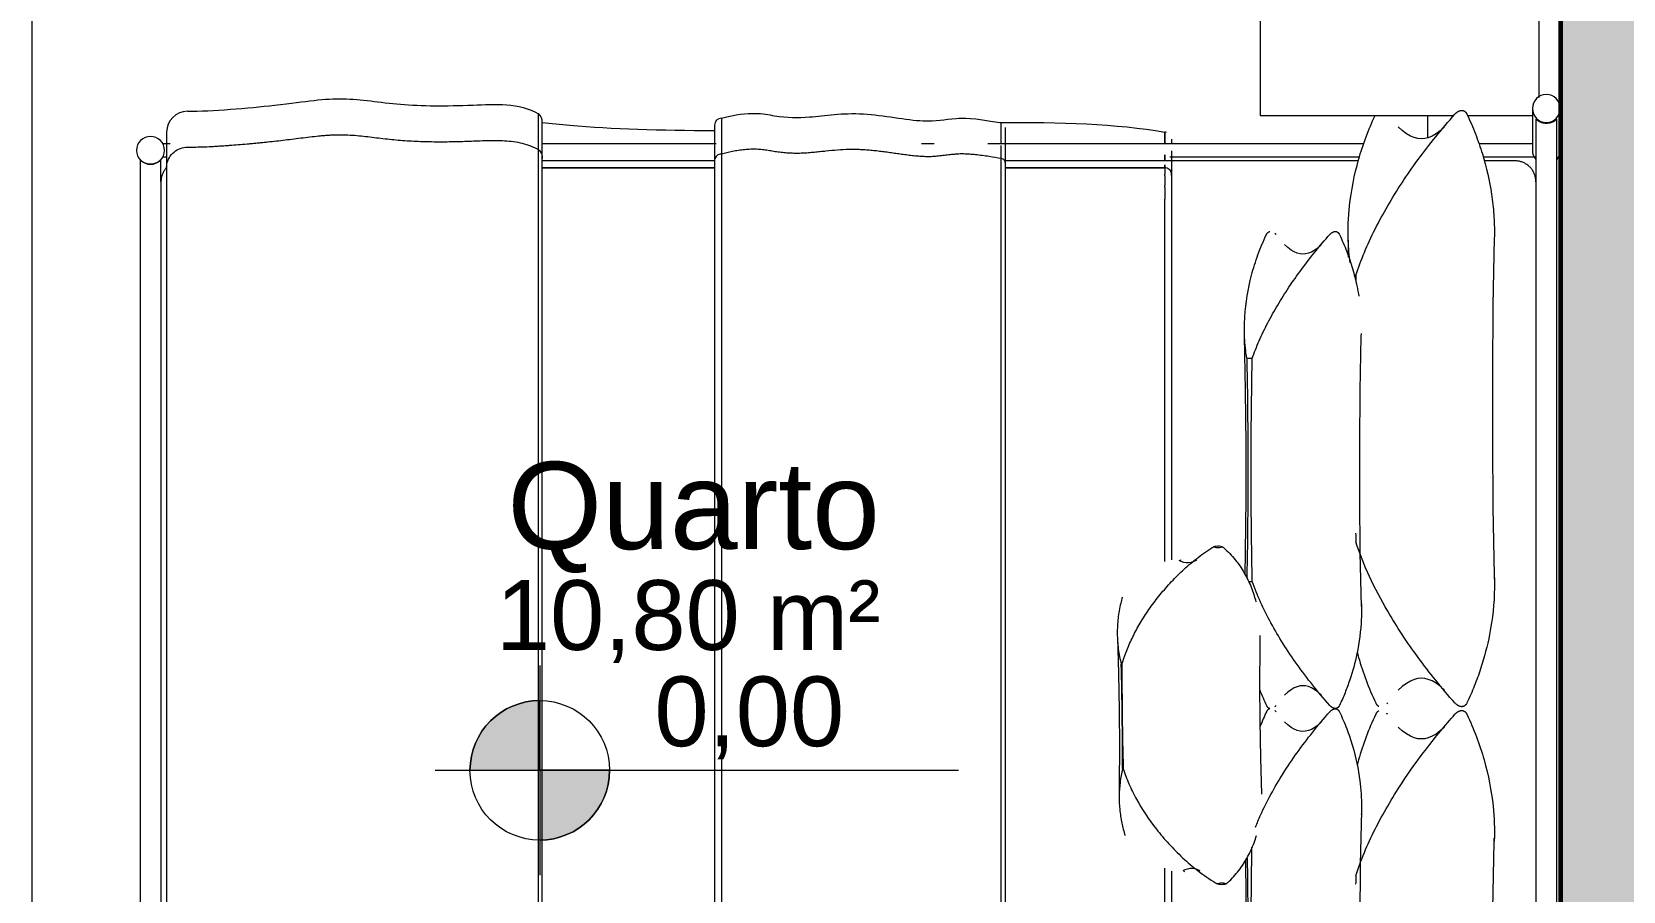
# Model space of a CAD drawing. Header units: millimetres. Extents: x -168557 to 193771, y -108373 to 197278.
# Drawn here: x 183632 to 185912, y -10191 to -8960 of the extents above; entities that cross this region are included whole.
import ezdxf

# ---------------------------------------------------------------- set-up
doc = ezdxf.new("R2010")
doc.units = ezdxf.units.MM
for name, color, linetype, lineweight in [('A-WALL', 113, 'Continuous', 9), ('A-WALL-PATT', 111, 'Continuous', 25), ('G-ANNO-DIMS', 111, 'Continuous', 9), ('I-FURN', 30, 'Continuous', 9), ('L-HRDS-IDEN', 13, 'Continuous', 9)]:
    doc.layers.add(name, color=color, linetype=linetype, lineweight=lineweight)
doc.styles.add('Arial_2', font='arial.ttf', dxfattribs={"height": 100})
doc.styles.add('Arial_3', font='arial.ttf', dxfattribs={"height": 125})

# ---------------------------------------------------------------- blocks, each defined once
blk = doc.blocks.new('Blks_Dorm Ikea_Cama Björksnäs - Queen-3588633-TERREO')
at = {"layer": 'I-FURN', "color": 254}
for p, q in [((-826.6, 1020), (-860, 1020)), ((844.9, 1015), (-844.9, 1015)), ((-844.9, 985), (844.9, 985)), ((-790, 984.3), (-790, 909.5)), ((-860, 980), (-800, 980)), ((-810, 903), (-810, 980)), ((-785, 955), (-785, 910.8)), ((-810, 199.9), (-810, 738.6)), ((-790, 732), (-790, 460.6)), ((-785, 730.5), (-785, 224.7)), ((-810, 104.5), (-810, 122.9)), ((-810, -438.6), (-810, -189.4)), ((-785, -191.8), (-785, -438.7)), ((-810, -982.7), (-810, -971.6)), ((-790, -976.6), (-790, -982.7)), ((-755, -985), (-786.8, -985)), ((-755, -985), (755, -985)), ((-786.8, -1015), (786.8, -1015))]:
    blk.add_line(p, q, dxfattribs=at)
at = {"layer": 'I-FURN', "color": 254, "flags": 128}
for points in [[(-755, 985), (-756.2, 985), (-757.4, 984.9), (-758.6, 984.8), (-759.8, 984.6), (-761, 984.4), (-762.1, 984.1), (-763.3, 983.8), (-764.4, 983.5), (-765.6, 983.1), (-766.7, 982.6), (-767.8, 982.1), (-768.9, 981.6), (-769.9, 981), (-770.9, 980.4), (-771.9, 979.8), (-772.9, 979.1), (-773.9, 978.3), (-774.8, 977.6), (-775.7, 976.7), (-776.5, 975.9), (-777.3, 975), (-778.1, 974.1), (-778.9, 973.2), (-779.6, 972.2), (-780.2, 971.2), (-780.9, 970.2), (-781.5, 969.1), (-782, 968.1), (-782.5, 967), (-783, 965.9), (-783.4, 964.7), (-783.7, 963.6), (-784.1, 962.4), (-784.3, 961.3), (-784.6, 960.1), (-784.7, 958.9), (-784.9, 957.7), (-785, 956.5), (-785, 955.3), (-785, 955)], [(-775.8, -976.6), (-775, -977.3), (-774.1, -978.1), (-773.2, -978.9), (-772.2, -979.6), (-771.2, -980.2), (-770.2, -980.9), (-769.1, -981.5), (-768.1, -982), (-767, -982.5), (-765.9, -983), (-764.7, -983.4), (-763.6, -983.7), (-762.4, -984.1), (-761.3, -984.3), (-760.1, -984.6), (-758.9, -984.7), (-757.7, -984.9), (-756.5, -985), (-755.3, -985), (-755, -985)]]:
    blk.add_lwpolyline(points, dxfattribs=at)
at = {"layer": 'I-FURN', "color": 254}
for centre, start, end in [((-860, 1000), 0, 180), ((-800, 1000), 49.0407, 94.5085), ((-800, 1000), 80.8551, 90), ((-800, 1000), 51.579, 56.25), ((-860, 1000), 180, 360), ((-800, 1000), 270, 310.9514), ((-800, 1000), 303.75, 308.4099), ((-800, 1000), 270, 276.155), ((-800, -1000), 0, 180), ((-800, -1000), 180, 360)]:
    blk.add_arc(centre, 20, start, end, dxfattribs=at)
for points, knots in [([(-838.9, 1000), (-838.9, 1001.2), (-839.1, 1002.9), (-839.5, 1005.1), (-839.9, 1006.4), (-840.2, 1007.4), (-840.5, 1008.1), (-840.8, 1008.8), (-841.1, 1009.4), (-841.4, 1010.1), (-841.7, 1010.6), (-842, 1011.1), (-842.2, 1011.5), (-842.4, 1011.7), (-842.6, 1012), (-842.8, 1012.3), (-843.1, 1012.7), (-843.3, 1013), (-843.5, 1013.3), (-843.7, 1013.5), (-843.8, 1013.6), (-844, 1013.9), (-844.2, 1014.1), (-844.4, 1014.4), (-844.6, 1014.6), (-844.7, 1014.8), (-844.9, 1014.9), (-844.9, 1015), (-844.9, 1015)], [-1, -1, -1, -1, -0.857143, -0.785714, -0.714286, -0.678571, -0.642857, -0.607143, -0.571429, -0.535714, -0.5, -0.464286, -0.446429, -0.428571, -0.410714, -0.392857, -0.357143, -0.321429, -0.303571, -0.285714, -0.267857, -0.25, -0.214286, -0.178571, -0.142857, -0.107143, -0.071429, 0, 0, 0, 0]), ([(-844.9, 985), (-844.9, 985), (-844.9, 985.1), (-844.7, 985.2), (-844.6, 985.4), (-844.4, 985.6), (-844.2, 985.9), (-844, 986.1), (-843.8, 986.4), (-843.7, 986.5), (-843.5, 986.7), (-843.3, 987), (-843.1, 987.3), (-842.8, 987.7), (-842.6, 988), (-842.4, 988.3), (-842.2, 988.5), (-842, 988.9), (-841.7, 989.4), (-841.4, 989.9), (-841.1, 990.6), (-840.8, 991.2), (-840.5, 991.9), (-840.2, 992.6), (-839.9, 993.6), (-839.5, 994.9), (-839.1, 997.1), (-838.9, 998.8), (-838.9, 1000)], [-1, -1, -1, -1, -0.928571, -0.892857, -0.857143, -0.821429, -0.785714, -0.75, -0.732143, -0.714286, -0.696429, -0.678571, -0.642857, -0.607143, -0.589286, -0.571429, -0.553571, -0.535714, -0.5, -0.464286, -0.428571, -0.392857, -0.357143, -0.321429, -0.285714, -0.214286, -0.142857, 0, 0, 0, 0]), ([(-786.8, -985), (-786.8, -985), (-786.7, -985.1), (-786.5, -985.2), (-786.3, -985.4), (-786.1, -985.6), (-785.8, -985.9), (-785.6, -986.1), (-785.4, -986.4), (-785.2, -986.5), (-785, -986.7), (-784.8, -987), (-784.5, -987.3), (-784.2, -987.7), (-784, -988), (-783.8, -988.3), (-783.6, -988.5), (-783.4, -988.9), (-783.1, -989.3), (-782.7, -989.9), (-782.4, -990.5), (-782.1, -991.2), (-781.7, -991.9), (-781.4, -992.6), (-781.1, -993.3), (-781, -993.9), (-780.9, -994.2), (-780.8, -994.3)], [0, 0, 0, 0, 0.0714286, 0.1071429, 0.1428571, 0.1785714, 0.2142857, 0.25, 0.2678571, 0.2857143, 0.3035714, 0.3214286, 0.3571429, 0.3928571, 0.4107143, 0.4285714, 0.4464286, 0.4642857, 0.5, 0.5357143, 0.5714286, 0.6071429, 0.6428571, 0.6785714, 0.7142857, 0.75, 0.7606285, 0.7606285, 0.7606285, 0.7606285]), ([(-780.6, -995.3), (-780.5, -995.7), (-780.1, -997.2), (-780, -998.8), (-780, -1000)], [0.8057223, 0.8057223, 0.8057223, 0.8057223, 0.8571429, 1, 1, 1, 1]), ([(-780, -1000), (-780, -1001.2), (-780.1, -1002.8), (-780.5, -1004.3), (-780.6, -1004.7)], [0, 0, 0, 0, 0.1428571, 0.1942777, 0.1942777, 0.1942777, 0.1942777]), ([(-780.8, -1005.7), (-780.9, -1005.8), (-781, -1006.1), (-781.1, -1006.7), (-781.4, -1007.4), (-781.7, -1008.1), (-782.1, -1008.8), (-782.4, -1009.5), (-782.7, -1010.1), (-783.1, -1010.7), (-783.4, -1011.2), (-783.7, -1011.7), (-784, -1012), (-784.2, -1012.3), (-784.5, -1012.7), (-784.8, -1013), (-785, -1013.3), (-785.2, -1013.5), (-785.4, -1013.6), (-785.6, -1013.9), (-785.8, -1014.1), (-786.1, -1014.4), (-786.3, -1014.6), (-786.5, -1014.8), (-786.7, -1014.9), (-786.8, -1015), (-786.8, -1015)], [0.2393715, 0.2393715, 0.2393715, 0.2393715, 0.25, 0.2857143, 0.3214286, 0.3571429, 0.3928571, 0.4285714, 0.4642857, 0.5, 0.5357143, 0.5714286, 0.5892857, 0.6071429, 0.6428571, 0.6785714, 0.6964286, 0.7142857, 0.7321429, 0.75, 0.7857143, 0.8214286, 0.8571429, 0.8928571, 0.9285714, 1, 1, 1, 1])]:
    blk.add_open_spline(points, degree=3, knots=knots, dxfattribs=at)
blk = doc.blocks.new('Blks_Decor Henzel Studio_Tapete Diamond Dust - Único-3507124-TERREO')
at = {"layer": 'I-FURN', "color": 254}
for p, q in [((1250, 1000), (-1250, 1000)), ((808, -1000), (840, -1000))]:
    blk.add_line(p, q, dxfattribs=at)
blk = doc.blocks.new('Blks_Mob_Mesa de Cabeceira Ripas - Madeira-V17-TERREO')
at = {"layer": 'I-FURN', "color": 254}
for p, q in [((250, 200), (-250, 200)), ((-250, 200), (-250, -77.7)), ((250, -200), (250, 200)), ((-250, -97.3), (-250, -190.6)), ((-224.3, -200), (250, -200))]:
    blk.add_line(p, q, dxfattribs=at)
blk = doc.blocks.new('Blks_Dorm_Travesseiros - Branco-V19-TERREO')
at = {"layer": 'I-FURN', "color": 254}
for q in [(-620.8, 110.3), (-620.8, 107.9)]:
    blk.add_line((-620.8, 109.2), q, dxfattribs=at)
at = {"layer": 'I-FURN', "color": 254, "flags": 128}
for points in [[(-674.4, 308.7), (-577.9, 306.8), (-481.2, 305.9), (-384.3, 305.9), (-287.6, 306.8), (-191.1, 308.6), (-185.6, 308.7)], [(674.4, 308.7), (577.9, 306.8), (481.2, 305.9), (384.3, 305.9), (287.6, 306.8), (191.1, 308.6), (185.6, 308.7)], [(-833.6, 237.1), (-828, 231), (-823.6, 225.2), (-820.3, 219.5), (-818.1, 214.1), (-816.9, 209), (-816.5, 204), (-816.9, 198.9), (-818.2, 193.8), (-820.5, 188.4), (-823.8, 182.7), (-828.3, 176.8), (-833.6, 171.1)], [(-26.4, 237.1), (-32, 231), (-36.4, 225.2), (-39.7, 219.5), (-41.9, 214.1), (-43.1, 209), (-43.5, 204), (-43.1, 198.9), (-41.8, 193.8), (-39.5, 188.4), (-36.2, 182.7), (-31.7, 176.8), (-26.4, 171.1)], [(26.4, 237.1), (32, 231), (36.4, 225.2), (39.7, 219.5), (41.9, 214.1), (43.1, 209), (43.5, 204), (43.1, 198.9), (41.8, 193.8), (39.5, 188.4), (36.2, 182.7), (31.7, 176.8), (26.4, 171.1)], [(-146.4, 118.2), (-223.6, 116.7), (-301.1, 116), (-378.5, 115.9), (-455.9, 116.7), (-533.2, 118.1), (-537.6, 118.2)], [(146.4, 118.2), (223.6, 116.7), (301.1, 116), (378.5, 115.9), (455.9, 116.7), (533.2, 118.1), (537.6, 118.2)], [(-646.9, 100), (-668.9, 99.6), (-674.4, 99.4)], [(-664.9, 60.9), (-660.4, 56.1), (-656.9, 51.4), (-654.3, 46.9), (-652.5, 42.6), (-651.5, 38.4), (-651.2, 34.4), (-651.5, 30.4), (-652.6, 26.3), (-654.4, 21.9), (-657, 17.4), (-660.6, 12.7), (-664.9, 8.1)], [(-19.1, 60.9), (-23.6, 56.1), (-27.1, 51.4), (-29.7, 46.9), (-31.5, 42.6), (-32.5, 38.4), (-32.8, 34.4), (-32.5, 30.4), (-31.4, 26.3), (-29.6, 21.9), (-27, 17.4), (-23.4, 12.7), (-19.1, 8.1)], [(19.1, 60.9), (23.6, 56.1), (27.1, 51.4), (29.7, 46.9), (31.5, 42.6), (32.5, 38.4), (32.8, 34.4), (32.5, 30.4), (31.4, 26.3), (29.6, 21.9), (27, 17.4), (23.4, 12.7), (19.1, 8.1)], [(122.7, -24.2), (70.3, -25.7), (17.7, -26.7), (-34.9, -27.1), (-87.4, -27), (-105, -26.9)], [(-191.7, -48.3), (-223.6, -47.7), (-301.1, -46.9), (-378.5, -46.9), (-455.9, -47.6), (-533.2, -49.1), (-537.5, -49.2)], [(217.2, -47.8), (223.6, -47.7), (301.1, -46.9), (378.5, -46.9), (455.9, -47.6), (533.2, -49.1), (537.5, -49.2)], [(232.3, -112.8), (230.5, -116.9), (229.5, -120.6), (229.1, -124.1), (229.2, -127.6), (229.9, -131.1), (231.2, -134.9), (232.5, -137.6)], [(-212.4, -118), (-210.6, -122.1), (-209.5, -125.8), (-209, -129.3), (-209, -132.7), (-209.6, -136.2), (-210.9, -140.1), (-212.1, -142.8)], [(-102.6, -231.4), (-50.1, -229.9), (2.4, -228.9), (55, -228.5), (107.5, -228.6), (125.1, -228.8)]]:
    blk.add_lwpolyline(points, dxfattribs=at)
at = {"layer": 'I-FURN', "color": 254}
for centre, major_axis, ratio, start_param, end_param in [((-430, 706.5), (2472.1, 0), 0.241922, 4.635125, 4.638688), ((-430, 701.3), (2472.1, 0), 0.240231, 4.635124, 4.637047), ((-430, 706.5), (2472.1, 0), 0.241922, 4.784679, 4.789653), ((430, 706.5), (2472.1, 0), 0.241922, 4.635125, 4.640099), ((7.1, 125.6), (1352.5, 15.8), 0.258819, 4.65708, 4.767698), ((15.3, -574.5), (1352.5, 15.8), 0.258819, 1.515487, 1.626106), ((-816.1, -234.1), (752.5, 8.8), 0.258819, 6.280437, 6.285934), ((838.5, -214.7), (752.5, 8.8), 0.258819, 3.138844, 3.144341)]:
    blk.add_ellipse(centre, major_axis=major_axis, ratio=ratio, start_param=start_param, end_param=end_param, dxfattribs=at)
for points, knots in [([(-851.9, 269.5), (-842.5, 273.9), (-823.6, 282), (-785.4, 295.2), (-746.7, 304), (-707.9, 308.3), (-687, 309), (-675.9, 308.8), (-674.4, 308.7)], [-1, -1, -1, -1, -0.875, -0.75, -0.5, -0.375, -0.25, -0.2314573, -0.2314573, -0.2314573, -0.2314573]), ([(-189.8, 308.6), (-184.2, 308.8), (-156.4, 309.2), (-111.9, 304.4), (-65.1, 292.2), (-32.3, 280.3), (-16.2, 273.3), (-8.1, 269.5)], [0.213292, 0.213292, 0.213292, 0.213292, 0.2857143, 0.5714286, 0.7857143, 0.8928571, 1, 1, 1, 1]), ([(8.1, 269.5), (18.8, 274.5), (40.5, 283.7), (84.3, 298), (134.1, 307.8), (173, 309.2), (189.7, 308.6), (189.8, 308.6)], [0, 0, 0, 0, 0.1428571, 0.2857143, 0.5714286, 0.7857143, 0.786708, 0.786708, 0.786708, 0.786708]), ([(-851.9, 252.3), (-852.3, 252.6), (-852.8, 253.1), (-853.5, 253.9), (-854, 254.5), (-854.5, 255.1), (-855, 255.8), (-855.4, 256.3), (-855.7, 256.8), (-855.9, 257.2), (-856.1, 257.5), (-856.3, 258), (-856.6, 258.7), (-856.9, 259.5), (-857.1, 260.3), (-857.2, 261.1), (-857.2, 262), (-857.2, 262.8), (-857.1, 263.6), (-856.9, 264.3), (-856.6, 265), (-856.3, 265.6), (-856.1, 266), (-855.9, 266.3), (-855.7, 266.6), (-855.4, 266.9), (-855, 267.3), (-854.5, 267.8), (-854, 268.2), (-853.5, 268.6), (-852.8, 269), (-852.3, 269.3), (-851.9, 269.5)], [-1, -1, -1, -1, -0.928571, -0.892857, -0.857143, -0.821429, -0.785714, -0.75, -0.732143, -0.714286, -0.696429, -0.678571, -0.642857, -0.607143, -0.571429, -0.535714, -0.5, -0.464286, -0.428571, -0.392857, -0.357143, -0.321429, -0.303571, -0.285714, -0.267857, -0.25, -0.214286, -0.178571, -0.142857, -0.107143, -0.071429, 0, 0, 0, 0]), ([(-8.1, 252.3), (-18.8, 242.7), (-40.5, 224.4), (-84.3, 190.7), (-134.1, 157.9), (-189.5, 128.8), (-222.7, 115.6), (-239.2, 110.3)], [0, 0, 0, 0, 0.142857, 0.285714, 0.571429, 0.785714, 1, 1, 1, 1]), ([(-8.1, 269.5), (-7.8, 269.3), (-7.2, 269), (-6.5, 268.6), (-6, 268.2), (-5.5, 267.8), (-5, 267.3), (-4.6, 266.9), (-4.3, 266.6), (-4.1, 266.3), (-3.9, 266), (-3.7, 265.6), (-3.4, 265), (-3.1, 264.3), (-2.9, 263.6), (-2.8, 262.8), (-2.8, 262), (-2.8, 261.1), (-2.9, 260.3), (-3.1, 259.5), (-3.4, 258.7), (-3.7, 258), (-3.9, 257.5), (-4.1, 257.2), (-4.3, 256.8), (-4.6, 256.3), (-5, 255.8), (-5.5, 255.1), (-6, 254.5), (-6.5, 253.9), (-7.2, 253.1), (-7.8, 252.6), (-8.1, 252.3)], [0, 0, 0, 0, 0.071429, 0.107143, 0.142857, 0.178571, 0.214286, 0.25, 0.267857, 0.285714, 0.303571, 0.321429, 0.357143, 0.392857, 0.428571, 0.464286, 0.5, 0.535714, 0.571429, 0.607143, 0.642857, 0.678571, 0.696429, 0.714286, 0.732143, 0.75, 0.785714, 0.821429, 0.857143, 0.892857, 0.928571, 1, 1, 1, 1]), ([(8.1, 252.3), (7.8, 252.6), (7.2, 253.1), (6.5, 253.9), (6, 254.5), (5.5, 255.1), (5, 255.8), (4.6, 256.3), (4.3, 256.8), (4.1, 257.2), (3.9, 257.5), (3.7, 258), (3.4, 258.7), (3.1, 259.5), (2.9, 260.3), (2.8, 261.1), (2.8, 262), (2.8, 262.8), (2.9, 263.6), (3.1, 264.3), (3.4, 265), (3.7, 265.6), (3.9, 266), (4.1, 266.3), (4.3, 266.6), (4.6, 266.9), (5, 267.3), (5.5, 267.8), (6, 268.2), (6.5, 268.6), (7.2, 269), (7.8, 269.3), (8.1, 269.5)], [0, 0, 0, 0, 0.071429, 0.107143, 0.142857, 0.178571, 0.214286, 0.25, 0.267857, 0.285714, 0.303571, 0.321429, 0.357143, 0.392857, 0.428571, 0.464286, 0.5, 0.535714, 0.571429, 0.607143, 0.642857, 0.678571, 0.696429, 0.714286, 0.732143, 0.75, 0.785714, 0.821429, 0.857143, 0.892857, 0.928571, 1, 1, 1, 1]), ([(239.2, 110.3), (228.2, 113.9), (206.1, 122.1), (161.8, 142.5), (111.9, 171.7), (65.1, 205.1), (32.4, 231.2), (16.2, 245.1), (8.1, 252.3)], [0, 0, 0, 0, 0.142857, 0.285714, 0.571429, 0.785714, 0.892857, 1, 1, 1, 1]), ([(-639, 102.2), (-649.5, 100.8), (-676.6, 98.5), (-725.9, 100.4), (-775.7, 110.2), (-818.9, 124.3), (-839.9, 133.1), (-850, 137.8)], [-0.9213668, -0.9213668, -0.9213668, -0.9213668, -0.7857143, -0.5714286, -0.2857143, -0.1428571, -0.0082296, -0.0082296, -0.0082296, -0.0082296]), ([(-81.4, 112), (-78.7, 112.7), (-65, 116.5), (-40.5, 124.5), (-18.9, 133.6), (-8.1, 138.7)], [-0.3205514, -0.3205514, -0.3205514, -0.3205514, -0.2857143, -0.1428571, 0, 0, 0, 0]), ([(-6.7, 154.5), (-6.8, 154.6), (-7.3, 155.1), (-7.7, 155.6), (-8.1, 155.9)], [-0.09113319, -0.09113319, -0.09113319, -0.09113319, -0.07142857, 0, 0, 0, 0]), ([(-8.1, 138.7), (-7.7, 138.8), (-7.2, 139.1), (-6.5, 139.6), (-6, 140), (-5.5, 140.4), (-5, 140.8), (-4.6, 141.2), (-4.3, 141.6), (-4.1, 141.9), (-3.9, 142.2), (-3.7, 142.6), (-3.5, 142.9), (-3.4, 143.1)], [-1, -1, -1, -1, -0.9285714, -0.8928571, -0.8571429, -0.8214286, -0.7857143, -0.75, -0.7321429, -0.7142857, -0.6964286, -0.6785714, -0.6428571, -0.6428571, -0.6428571, -0.6428571]), ([(3.4, 143.1), (3.5, 142.9), (3.7, 142.6), (3.9, 142.2), (4.1, 141.9), (4.3, 141.6), (4.6, 141.2), (5, 140.8), (5.5, 140.4), (6, 140), (6.5, 139.6), (7.2, 139.1), (7.7, 138.8), (8.1, 138.7)], [-0.3571429, -0.3571429, -0.3571429, -0.3571429, -0.3214286, -0.3035714, -0.2857143, -0.2678571, -0.25, -0.2142857, -0.1785714, -0.1428571, -0.1071429, -0.0714286, 0, 0, 0, 0]), ([(8.1, 155.9), (7.7, 155.6), (7.3, 155.1), (6.8, 154.6), (6.7, 154.5)], [-1, -1, -1, -1, -0.92857143, -0.90886681, -0.90886681, -0.90886681, -0.90886681]), ([(8.1, 138.7), (18.9, 133.6), (40.5, 124.5), (65, 116.5), (78.7, 112.7), (81.4, 112)], [-1, -1, -1, -1, -0.8571429, -0.7142857, -0.6794486, -0.6794486, -0.6794486, -0.6794486]), ([(-679.5, 86.8), (-671.4, 90.6), (-655.3, 97.5), (-630.6, 105.8), (-609.1, 111.2), (-595.8, 113.7), (-590.9, 114.5)], [-1, -1, -1, -1, -0.8571429, -0.7142857, -0.5714286, -0.4866628, -0.4866628, -0.4866628, -0.4866628]), ([(-152, 118.1), (-144.1, 118.4), (-119.5, 118.4), (-82.4, 113.6), (-47.2, 104), (-22.6, 95), (-10.5, 89.7), (-4.5, 86.8)], [0.1505973, 0.1505973, 0.1505973, 0.1505973, 0.2857143, 0.5714286, 0.7857143, 0.8928571, 1, 1, 1, 1]), ([(4.5, 86.8), (12.5, 90.6), (28.7, 97.5), (61.6, 108.6), (99.1, 116.5), (131.9, 118.6), (148, 118.2), (151.5, 118.1)], [0, 0, 0, 0, 0.1428571, 0.2857143, 0.5714286, 0.7857143, 0.8469229, 0.8469229, 0.8469229, 0.8469229]), ([(-679.5, 73.1), (-679.8, 73.3), (-680.3, 73.7), (-680.8, 74.4), (-681.2, 74.8), (-681.6, 75.3), (-682, 75.9), (-682.3, 76.3), (-682.5, 76.7), (-682.7, 77), (-682.8, 77.3), (-683, 77.7), (-683.3, 78.2), (-683.5, 78.9), (-683.7, 79.5), (-683.7, 80.2), (-683.8, 80.8), (-683.7, 81.5), (-683.7, 82.1), (-683.5, 82.7), (-683.3, 83.3), (-683, 83.7), (-682.8, 84), (-682.7, 84.3), (-682.5, 84.5), (-682.3, 84.8), (-682, 85.1), (-681.6, 85.5), (-681.2, 85.8), (-680.8, 86.1), (-680.3, 86.5), (-679.8, 86.7), (-679.5, 86.8)], [-1, -1, -1, -1, -0.928571, -0.892857, -0.857143, -0.821429, -0.785714, -0.75, -0.732143, -0.714286, -0.696429, -0.678571, -0.642857, -0.607143, -0.571429, -0.535714, -0.5, -0.464286, -0.428571, -0.392857, -0.357143, -0.321429, -0.303571, -0.285714, -0.267857, -0.25, -0.214286, -0.178571, -0.142857, -0.107143, -0.071429, 0, 0, 0, 0]), ([(-4.5, 73.1), (-14.1, 64.5), (-33.6, 48.1), (-73, 18.4), (-112.9, -6.8), (-152.6, -26.7), (-172.5, -34.7), (-182.4, -38.2)], [0, 0, 0, 0, 0.166667, 0.333333, 0.666667, 0.833333, 1, 1, 1, 1]), ([(-4.5, 86.8), (-4.2, 86.7), (-3.8, 86.5), (-3.2, 86.1), (-2.8, 85.8), (-2.4, 85.5), (-2, 85.1), (-1.7, 84.8), (-1.5, 84.5), (-1.3, 84.3), (-1.1, 84), (-0.9, 83.7), (-0.7, 83.3), (-0.5, 82.7), (-0.3, 82.1), (-0.3, 81.5), (-0.2, 80.8), (-0.3, 80.2), (-0.4, 79.5), (-0.5, 78.9), (-0.7, 78.2), (-1, 77.7), (-1.1, 77.3), (-1.3, 77), (-1.5, 76.7), (-1.7, 76.3), (-2, 75.9), (-2.4, 75.3), (-2.8, 74.8), (-3.2, 74.4), (-3.8, 73.7), (-4.2, 73.3), (-4.5, 73.1)], [0, 0, 0, 0, 0.071429, 0.107143, 0.142857, 0.178571, 0.214286, 0.25, 0.267857, 0.285714, 0.303571, 0.321429, 0.357143, 0.392857, 0.428571, 0.464286, 0.5, 0.535714, 0.571429, 0.607143, 0.642857, 0.678571, 0.696429, 0.714286, 0.732143, 0.75, 0.785714, 0.821429, 0.857143, 0.892857, 0.928571, 1, 1, 1, 1]), ([(4.5, 73.1), (4.2, 73.3), (3.8, 73.7), (3.2, 74.4), (2.8, 74.8), (2.4, 75.3), (2, 75.9), (1.7, 76.3), (1.5, 76.7), (1.3, 77), (1.1, 77.3), (1, 77.7), (0.7, 78.2), (0.5, 78.9), (0.4, 79.5), (0.3, 80.2), (0.2, 80.8), (0.3, 81.5), (0.3, 82.1), (0.5, 82.7), (0.7, 83.3), (0.9, 83.7), (1.1, 84), (1.3, 84.3), (1.5, 84.5), (1.7, 84.8), (2, 85.1), (2.4, 85.5), (2.8, 85.8), (3.2, 86.1), (3.8, 86.5), (4.2, 86.7), (4.5, 86.8)], [0, 0, 0, 0, 0.071429, 0.107143, 0.142857, 0.178571, 0.214286, 0.25, 0.267857, 0.285714, 0.303571, 0.321429, 0.357143, 0.392857, 0.428571, 0.464286, 0.5, 0.535714, 0.571429, 0.607143, 0.642857, 0.678571, 0.696429, 0.714286, 0.732143, 0.75, 0.785714, 0.821429, 0.857143, 0.892857, 0.928571, 1, 1, 1, 1]), ([(169.7, -33.4), (164, -31.2), (148.4, -24.6), (112.9, -6.8), (73, 18.4), (33.6, 48.1), (14.1, 64.5), (4.5, 73.1)], [0.0712978, 0.0712978, 0.0712978, 0.0712978, 0.1666667, 0.3333333, 0.6666667, 0.8333333, 1, 1, 1, 1]), ([(-679.5, -17.8), (-679.8, -17.7), (-680.2, -17.5), (-680.8, -17.1), (-681.2, -16.8), (-681.6, -16.4), (-682, -16.1), (-682.3, -15.8), (-682.5, -15.5), (-682.7, -15.3), (-682.9, -15), (-683, -14.7), (-683.3, -14.3), (-683.5, -13.7), (-683.6, -13.3), (-683.6, -13.1)], [-1, -1, -1, -1, -0.9285714, -0.8928571, -0.8571429, -0.8214286, -0.7857143, -0.75, -0.7321429, -0.7142857, -0.6964286, -0.6785714, -0.6428571, -0.6071429, -0.5714286, -0.5714286, -0.5714286, -0.5714286]), ([(-681.2, -5.8), (-681.1, -5.6), (-680.8, -5.3), (-680.2, -4.7), (-679.8, -4.3), (-679.5, -4)], [-0.1428571, -0.1428571, -0.1428571, -0.1428571, -0.1071429, -0.0714286, 0, 0, 0, 0]), ([(-502.2, -46), (-512.1, -47.6), (-531.9, -49.6), (-571.5, -49.2), (-611.3, -42.6), (-650.5, -30.4), (-669.9, -22.3), (-679.5, -17.8)], [-1, -1, -1, -1, -0.833333, -0.666667, -0.333333, -0.166667, 0, 0, 0, 0]), ([(-2.8, -5.8), (-2.9, -5.6), (-3.2, -5.3), (-3.7, -4.7), (-4.2, -4.3), (-4.5, -4)], [-0.1428571, -0.1428571, -0.1428571, -0.1428571, -0.1071429, -0.0714286, 0, 0, 0, 0]), ([(-4.5, -17.8), (-4.2, -17.7), (-3.7, -17.4), (-3.2, -17.1), (-2.8, -16.8), (-2.4, -16.4), (-2, -16.1), (-1.7, -15.8), (-1.5, -15.5), (-1.3, -15.3), (-1.2, -15), (-1, -14.7), (-0.7, -14.3), (-0.5, -13.7), (-0.4, -13.3), (-0.4, -13.1)], [-1, -1, -1, -1, -0.9285714, -0.8928571, -0.8571429, -0.8214286, -0.7857143, -0.75, -0.7321429, -0.7142857, -0.6964286, -0.6785714, -0.6428571, -0.6071429, -0.5714286, -0.5714286, -0.5714286, -0.5714286]), ([(0.4, -13.1), (0.4, -13.3), (0.5, -13.7), (0.7, -14.3), (1, -14.7), (1.2, -15), (1.3, -15.3), (1.5, -15.5), (1.7, -15.8), (2, -16.1), (2.4, -16.4), (2.8, -16.8), (3.2, -17.1), (3.7, -17.4), (4.2, -17.7), (4.5, -17.8)], [-0.4285714, -0.4285714, -0.4285714, -0.4285714, -0.3928571, -0.3571429, -0.3214286, -0.3035714, -0.2857143, -0.2678571, -0.25, -0.2142857, -0.1785714, -0.1428571, -0.1071429, -0.0714286, 0, 0, 0, 0]), ([(4.5, -4), (4.2, -4.3), (3.7, -4.7), (3.2, -5.3), (2.9, -5.6), (2.8, -5.8)], [-1, -1, -1, -1, -0.9285714, -0.8928571, -0.8571429, -0.8571429, -0.8571429, -0.8571429]), ([(-502.2, -46), (-459.6, -45.1), (-354.4, -43.9), (-249, -44.7), (-186.7, -45.9)], [0, 0, 0, 0, 0.4, 0.9845923, 0.9845923, 0.9845923, 0.9845923]), ([(-182.4, -38.2), (-224.9, -39), (-331.3, -40.2), (-437.9, -39.4), (-501.6, -38.2)], [0, 0, 0, 0, 0.4, 1, 1, 1, 1]), ([(-230.5, -79), (-225, -72.9), (-216.5, -64.6), (-204.1, -55.5), (-194.3, -49.5), (-184.4, -44.2), (-170.8, -38.2), (-160.3, -34.7), (-153.2, -32.9)], [-1, -1, -1, -1, -0.875, -0.8125, -0.75, -0.6875, -0.625, -0.5, -0.5, -0.5, -0.5]), ([(-182.1, -43.6), (-182.2, -43.1), (-182.3, -41.3), (-182.4, -39.5), (-182.4, -38.2)], [0.2985054, 0.2985054, 0.2985054, 0.2985054, 0.5, 1, 1, 1, 1]), ([(249.5, -73.4), (246.7, -70.4), (241, -64.7), (231.9, -57.1), (222.4, -50.5), (212.6, -44.7), (202.5, -39.7), (192.3, -35.4), (185.4, -33.1), (181.9, -32)], [-1, -1, -1, -1, -0.9375, -0.875, -0.8125, -0.75, -0.6875, -0.625, -0.5633776, -0.5633776, -0.5633776, -0.5633776]), ([(501.6, -38.2), (459.1, -39), (358.1, -40.1), (256.9, -39.5), (198.5, -38.5)], [0, 0, 0, 0, 0.4, 0.949401, 0.949401, 0.949401, 0.949401]), ([(213.6, -45.4), (245.6, -44.9), (341.9, -43.9), (438.3, -44.7), (502.2, -46)], [0.0993198, 0.0993198, 0.0993198, 0.0993198, 0.4, 1, 1, 1, 1]), ([(86, -223), (93.3, -220.7), (108, -215.2), (137.2, -200.7), (166, -181.6), (190.3, -161.1), (203.8, -148.2), (213.7, -138), (223.3, -127.1), (232.6, -115.7), (241.5, -103.5), (247, -95), (249.7, -90.6)], [-1, -1, -1, -1, -0.875, -0.75, -0.5, -0.375, -0.3125, -0.25, -0.1875, -0.125, -0.0625, 0, 0, 0, 0]), ([(-63.6, -224.7), (-70.2, -222.9), (-83.3, -218.3), (-103, -209.5), (-122.6, -198.9), (-142, -186.4), (-161.1, -172.2), (-179.8, -156.1), (-194.8, -141.3), (-206.4, -128.4), (-217.6, -114.9), (-225.3, -103.9), (-230.3, -96.2)], [-1, -1, -1, -1, -0.888889, -0.777778, -0.666667, -0.555556, -0.444444, -0.333333, -0.222222, -0.166667, -0.111111, 0, 0, 0, 0]), ([(-159.6, -224.3), (-156.8, -225.1), (-146.8, -227.8), (-129.5, -230.8), (-107.6, -232), (-85.6, -230.5), (-70.9, -227.7), (-63.6, -225.8)], [0.449297, 0.449297, 0.449297, 0.449297, 0.5, 0.625, 0.75, 0.875, 1, 1, 1, 1]), ([(86, -224.1), (92.6, -225.6), (105.7, -227.9), (125.3, -229.1), (144.7, -228.3), (163.7, -225.4), (176, -222.2), (181.9, -220.3)], [-1, -1, -1, -1, -0.8888889, -0.7777778, -0.6666667, -0.5555556, -0.4491764, -0.4491764, -0.4491764, -0.4491764])]:
    blk.add_open_spline(points, degree=3, knots=knots, dxfattribs=at)
for points in [[(-620.8, 110.3), (-631.8, 113.8), (-653.8, 122.1), (-687, 137.4), (-720.3, 155.5), (-753.6, 176.1), (-786.7, 199.1), (-819.5, 224.4), (-841.1, 242.8), (-851.9, 252.3)], [(-501.6, -38.2), (-510.1, -35.2), (-527.2, -28.5), (-552.7, -16.2), (-578.3, -1.9), (-603.9, 14.2), (-629.3, 32), (-654.6, 51.6), (-671.2, 65.7), (-679.5, 73.1)], [(-26.3, -27.2), (-19, -24.3), (-11.7, -21.2), (-4.5, -17.8)], [(4.5, -17.8), (11.3, -21), (18.1, -23.9), (24.9, -26.6)], [(-501.6, -38.2), (-501.6, -39.5), (-501.7, -42.1), (-502, -44.7), (-502.2, -46)], [(-231.9, -81), (-232.3, -82.5), (-232.7, -85.4), (-232.7, -89.8), (-232.1, -92.4), (-231.7, -93.6)], [(-231.9, -81), (-231.7, -80.6), (-231.3, -80), (-230.8, -79.3), (-230.5, -79)], [(-231.7, -93.6), (-231.4, -92.1), (-230.8, -89.2), (-230.9, -84.8), (-231.5, -82.2), (-231.9, -81)], [(250.9, -75.3), (250.7, -75), (250.2, -74.3), (249.7, -73.7), (249.5, -73.4)], [(249.7, -90.6), (249.9, -90.2), (250.4, -89.3), (250.8, -88.4), (251, -88)], [(250.9, -75.3), (250.5, -76.6), (250, -79.2), (250, -83.6), (250.6, -86.5), (251, -88)], [(251, -88), (251.4, -86.7), (251.9, -84.1), (251.8, -79.7), (251.3, -76.8), (250.9, -75.3)], [(-230.3, -96.2), (-230.6, -95.8), (-231.1, -94.9), (-231.5, -94.1), (-231.7, -93.6)], [(233.8, -136.2), (233.5, -135.8), (233.1, -135.3), (232.8, -134.9)], [(-212.4, -140.1), (-212.8, -140.5), (-213.1, -141), (-213.4, -141.4)]]:
    blk.add_open_spline(points, degree=3, dxfattribs=at)
blk = doc.blocks.new('Blks_Dorm_Colcha e Mantas - Casal-3554190-TERREO')
at = {"layer": 'I-FURN', "color": 254}
for p, q in [((730, 730), (-730, 730)), ((826.1, 730), (775, 730)), ((-730, 197.2), (730, 197.2)), ((-730, 191.8), (730, 191.8)), ((730, 197.2), (801.1, 197.2)), ((775, -55.4), (775, 191.8)), ((775, 191.8), (775, -55.4)), ((789.8, 191.8), (841.1, 191.8)), ((801.1, 197.2), (852.5, 197.2)), ((730, -55), (-730, -55)), ((730, -65), (-730, -65)), ((794.7, -65), (730, -65)), ((836.1, -55), (784.8, -55)), ((846, -65), (794.7, -65)), ((730, -465), (-730, -465)), ((-730, -471.7), (730, -471.7)), ((788.3, -465), (730, -465)), ((775, -700), (775, -471.7)), ((775, -471.7), (775, -700)), ((781.6, -471.7), (832.8, -471.7)), ((807.1, -465), (788.3, -465)), ((839.5, -465), (810, -465)), ((-730, -700), (-228.5, -700)), ((-730, -700), (-228.5, -700)), ((210.6, -700), (730, -700)), ((210.6, -700), (730, -700)), ((746.8, -700), (730, -700)), ((746.8, -700), (749.8, -700)), ((763.5, -700), (749.8, -700)), ((763.5, -700), (765.8, -700)), ((775, -700), (765.7, -700)), ((775, -700), (779.4, -700)), ((779.4, -700), (775, -700)), ((785, -700), (793.5, -700)), ((793.5, -700), (785, -700)), ((810, -700), (826.1, -700)), ((826.1, -700), (810, -700)), ((-730, -710), (-232.8, -710)), ((213.4, -710), (730, -710)), ((765.2, -710), (799.5, -710)), ((810, -710), (816.1, -710))]:
    blk.add_line(p, q, dxfattribs=at)
at = {"layer": 'I-FURN', "color": 254, "flags": 128}
for points in [[(775, 730), (774.2, 730), (773.4, 730), (772.4, 730), (771.4, 730), (770.4, 730), (769.2, 730), (768.1, 730), (766.8, 730), (765.5, 730), (764.1, 730), (762.7, 730), (761.2, 730), (759.7, 730), (758.2, 730), (756.5, 730), (754.9, 730), (753.2, 730), (751.5, 730), (749.7, 730), (747.9, 730), (746.1, 730), (744.2, 730), (742.3, 730), (740.4, 730), (738.5, 730), (736.6, 730), (734.7, 730), (732.7, 730), (730.8, 730), (730, 730)], [(730, 191.8), (732.5, 191.8), (735.1, 191.8), (737.6, 191.8), (740.2, 191.8), (742.7, 191.8), (745.2, 191.8), (747.6, 191.8), (750.1, 191.8), (752.5, 191.8), (754.8, 191.8), (757.2, 191.8), (759.4, 191.8), (761.7, 191.8), (763.9, 191.8), (766, 191.8), (768.1, 191.8), (770.1, 191.8), (772, 191.8), (773.9, 191.8), (775.7, 191.8), (777.5, 191.8), (779.1, 191.8), (780.7, 191.8), (782.2, 191.8), (783.6, 191.8), (785, 191.8), (786.2, 191.8), (787.4, 191.8), (788.4, 191.8), (789.4, 191.8), (789.8, 191.8)], [(784.8, -55), (784, -55), (783, -55), (781.9, -55), (780.8, -55), (779.6, -55), (778.3, -55), (776.9, -55), (775.4, -55), (773.9, -55), (772.3, -55), (770.6, -55), (768.9, -55), (767.1, -55), (765.3, -55), (763.4, -55), (761.4, -55), (759.4, -55), (757.3, -55), (755.2, -55), (753.1, -55), (750.9, -55), (748.7, -55), (746.5, -55), (744.2, -55), (741.9, -55), (739.6, -55), (737.3, -55), (734.9, -55), (732.6, -55), (730.2, -55), (730, -55)], [(730, -471.7), (732.2, -471.7), (734.4, -471.7), (736.6, -471.7), (738.8, -471.7), (741, -471.7), (743.2, -471.7), (745.3, -471.7), (747.5, -471.7), (749.5, -471.7), (751.6, -471.7), (753.6, -471.7), (755.6, -471.7), (757.6, -471.7), (759.5, -471.7), (761.3, -471.7), (763.1, -471.7), (764.9, -471.7), (766.6, -471.7), (768.2, -471.7), (769.8, -471.7), (771.3, -471.7), (772.8, -471.7), (774.1, -471.7), (775.5, -471.7), (776.7, -471.7), (777.9, -471.7), (778.9, -471.7), (779.9, -471.7), (780.9, -471.7), (781.6, -471.7)], [(730, -710), (731.5, -710), (733.1, -710), (734.6, -710), (736.2, -710), (737.7, -710), (739.2, -710), (740.7, -710), (742.2, -710), (743.7, -710), (745.1, -710), (746.5, -710), (747.9, -710), (749.3, -710), (750.6, -710), (751.9, -710), (753.1, -710), (754.4, -710), (755.6, -710), (756.7, -710), (757.8, -710), (758.9, -710), (759.9, -710), (760.8, -710), (761.7, -710), (762.6, -710), (763.4, -710), (764.2, -710), (764.9, -710), (765.2, -710)]]:
    blk.add_lwpolyline(points, dxfattribs=at)
at = {"layer": 'I-FURN', "color": 254}
for centre, major_axis, start_param, end_param in [((826.1, 700), (0, 30), 4.712389, 6.283185), ((841.1, 206.8), (0, 15), 3.038789, 4.017451), ((836.1, -65), (0, 10), 4.712389, 6.283185), ((816.1, -700), (0, 10), 4.45059, 4.712389)]:
    blk.add_ellipse(centre, major_axis=major_axis, ratio=0.996619, start_param=start_param, end_param=end_param, dxfattribs=at)
for points, knots in [([(773, 729.9), (775.3, 730.1), (781.2, 729.8), (789.9, 726.6), (798, 719.8), (803.3, 710.5), (804.6, 703.5), (804.6, 700)], [0.4796829, 0.4796829, 0.4796829, 0.4796829, 0.5555556, 0.6666667, 0.7777778, 0.8888889, 1, 1, 1, 1]), ([(804.6, 700), (804.6, 696.2), (804.7, 688.3), (805.1, 675.8), (805.6, 664.9), (806.1, 656.1), (806.6, 649.5), (807, 643), (807.6, 634.5), (808.4, 624.2), (809.4, 613.8), (810.1, 605.3), (810.8, 598.6), (811.5, 591.9), (812.3, 583.2), (813.5, 572.6), (814.9, 560.2), (816.5, 547.5), (818.1, 534.4), (819.7, 521.6), (820.8, 511.3), (821.5, 503.4), (821.9, 497.6), (822.2, 491.8), (822.5, 483.9), (822.4, 473.6), (821.6, 460.7), (820.4, 447.9), (818.9, 435.5), (817.4, 423.1), (816, 410.6), (814.3, 394), (812.9, 372.7), (812.3, 347.1), (812.4, 326.1), (812.8, 309.3), (813.2, 296.5), (813.7, 283.7), (814.2, 271.1), (814.3, 258.5), (813.9, 245.8), (812.7, 232.9), (809.6, 216.3), (805.2, 204.5), (801.1, 197.2)], [-1, -1, -1, -1, -0.975, -0.95, -0.925, -0.9125, -0.9, -0.8875, -0.875, -0.85, -0.825, -0.8125, -0.8, -0.7875, -0.775, -0.75, -0.725, -0.7, -0.675, -0.65, -0.625, -0.6125, -0.6, -0.5875, -0.575, -0.55, -0.525, -0.5, -0.475, -0.45, -0.425, -0.4, -0.35, -0.3, -0.25, -0.225, -0.2, -0.175, -0.15, -0.125, -0.1, -0.075, -0.05, 0, 0, 0, 0]), ([(856, 700), (856, 665.1), (866.2, 547.7), (878.8, 482.7), (863.4, 395.1), (863.4, 305), (868.3, 224.5), (852.5, 197.2)], [0, 0, 0, 0, 0.239429, 0.538033, 0.806257, 1.090306, 1.311492, 1.311492, 1.311492, 1.311492]), ([(801.1, 197.2), (799.6, 195.3), (796.6, 193.1), (791.9, 191.8), (789.5, 191.7), (788.3, 191.9)], [0, 0, 0, 0, 0.2, 0.3, 0.4, 0.4, 0.4, 0.4]), ([(839.9, 192), (838.6, 179.1), (831.2, 106.2), (828.5, 22.9), (828.6, -54.9)], [-2.3529096, -2.3529096, -2.3529096, -2.3529096, -2.2064707, -1.5440691, -1.5440691, -1.5440691, -1.5440691]), ([(794.7, -65), (794.7, -63.8), (794.3, -61.5), (792.5, -58.4), (789.8, -56.1), (786.7, -55), (784.5, -55), (783.5, -55.1)], [-1, -1, -1, -1, -0.8888889, -0.7777778, -0.6666667, -0.5555556, -0.4576864, -0.4576864, -0.4576864, -0.4576864]), ([(788.3, -465), (789.1, -460.4), (790.6, -451.7), (792.5, -438.7), (793.7, -429), (794.5, -420.1), (794.9, -412.2), (794.8, -406.3), (794.6, -401.7), (794.3, -398.3), (793.9, -394.6), (793.3, -389.3), (792.4, -382.2), (791.6, -375), (791.1, -369.4), (790.9, -365.3), (790.8, -361.4), (790.9, -356), (791.2, -349.2), (791.9, -342.1), (792.5, -336.3), (793.1, -331.9), (793.6, -327.5), (794.4, -321.8), (795.4, -314.9), (796.4, -308), (797.2, -302.3), (797.7, -298), (798.3, -293.7), (799, -288), (799.8, -281), (800.5, -272.6), (801, -264.2), (801.2, -255.9), (801.2, -245), (800.5, -231.4), (799.1, -217.3), (797.9, -206.1), (797.1, -197.9), (796.3, -189.6), (795.8, -181.2), (795.6, -174.2), (795.7, -168.7), (795.8, -164.7), (796, -160.7), (796.4, -155.2), (797.1, -148.2), (798.4, -139.8), (799.9, -131.7), (801, -123.7), (801.6, -115.4), (801.6, -106.9), (801, -98.2), (799.9, -89.2), (797.9, -77.6), (795.9, -69.7), (794.7, -65)], [0, 0, 0, 0, 0.041667, 0.0625, 0.083333, 0.104167, 0.125, 0.145833, 0.15625, 0.166667, 0.177083, 0.1875, 0.208333, 0.229167, 0.239583, 0.25, 0.260417, 0.270833, 0.291667, 0.3125, 0.322917, 0.333333, 0.34375, 0.354167, 0.375, 0.395833, 0.40625, 0.416667, 0.427083, 0.4375, 0.458333, 0.479167, 0.5, 0.520833, 0.541667, 0.583333, 0.625, 0.645833, 0.666667, 0.6875, 0.708333, 0.729167, 0.739583, 0.75, 0.760417, 0.770833, 0.791667, 0.8125, 0.833333, 0.854167, 0.875, 0.895833, 0.916667, 0.9375, 0.958333, 1, 1, 1, 1]), ([(846, -65), (857.2, -106.7), (846.5, -146.6), (846.5, -195.4), (858.1, -261.2), (837.5, -358.1), (846.6, -392.3), (846.7, -424.3), (839.7, -463.9)], [-1.073471, -1.073471, -1.073471, -1.073471, -0.92768, -0.756114, -0.521317, -0.301171, -0.11887, -0.00106, -0.00106, -0.00106, -0.00106]), ([(780.8, -471.7), (781.4, -471.8), (782.9, -471.7), (785, -471), (786.8, -469.4), (788, -467.4), (788.3, -465.8), (788.3, -465)], [-0.5410927, -0.5410927, -0.5410927, -0.5410927, -0.4444444, -0.3333333, -0.2222222, -0.1111111, 0, 0, 0, 0]), ([(764, -709.9), (764.9, -710), (767.1, -710), (770.1, -708.9), (772.8, -706.6), (774.6, -703.5), (775, -701.2), (775, -700)], [-0.5377137, -0.5377137, -0.5377137, -0.5377137, -0.4444444, -0.3333333, -0.2222222, -0.1111111, 0, 0, 0, 0])]:
    blk.add_open_spline(points, degree=3, knots=knots, dxfattribs=at)
blk.add_open_spline([(839.8, -463.7), (840.8, -548.7), (838.2, -631.5), (826.1, -700)], degree=3, dxfattribs=at)
blk = doc.blocks.new('Elevações de ponto - Tag de Nível em Plantas de Pisos NA-224974-TERREO')
at = {"layer": 'G-ANNO-DIMS'}
h = blk.add_hatch(color=256, dxfattribs=at)
edge = h.paths.add_edge_path()
edge.add_line((0, 0), (-2, 0))
edge.add_arc((0, 0), 2, 90, 180, ccw=False)
edge.add_line((0, 2), (0, 0))
h = blk.add_hatch(color=256, dxfattribs=at)
edge = h.paths.add_edge_path()
edge.add_line((0, 0), (2, 0))
edge.add_arc((0, 0), 2, 270, 360, ccw=False)
edge.add_line((0, -2), (0, 0))
for p, q in [((0, 3), (0, -3)), ((0, 0), (0, 2)), ((-3, 0), (12, 0)), ((-2, 0), (0, 0)), ((0, 0), (0, -2)), ((2, 0), (0, 0))]:
    blk.add_line(p, q, dxfattribs=at)
blk.add_circle((0, 0), 2, dxfattribs=at)
for start, end in [(90, 180), (270, 360)]:
    blk.add_arc((0, 0), 2, start, end, dxfattribs=at)

msp = doc.modelspace()

# ---------------------------------------------------------------- hatches: boundary and pattern name
at = {"layer": 'A-WALL-PATT'}
msp.add_hatch(color=256, dxfattribs=at).paths.add_polyline_path([(186002.332, -12149.651), (186002.332, -8369.651), (185822.332, -8369.651), (185822.332, -12149.651)])

# ---------------------------------------------------------------- linework, layer by layer
at = {"layer": 'A-WALL', "lineweight": 60}
msp.add_line((185822.332, -8369.651), (185822.332, -10785.427), dxfattribs=at)

# ---------------------------------------------------------------- block references
at = {"layer": 'G-ANNO-DIMS', "xscale": 49.99999999999998, "yscale": 49.99999999999998, "zscale": 49.99999999999998}
msp.add_blockref('Elevações de ponto - Tag de Nível em Plantas de Pisos NA-224974-TERREO', (184360.099, -10018.073), dxfattribs=at)
at = {"layer": 'I-FURN', "color": 254}
for name, p, rotation in [('Blks_Mob_Mesa de Cabeceira Ripas - Madeira-V17-TERREO', (185592.004, -8829.651), 90.00000000000006), ('Blks_Decor Henzel Studio_Tapete Diamond Dust - Único-3507124-TERREO', (184632.332, -9919.651), 89.9999999999999), ('Blks_Dorm Ikea_Cama Björksnäs - Queen-3588633-TERREO', (184802.332, -9929.651), 269.9999999999997), ('Blks_Dorm_Colcha e Mantas - Casal-3554190-TERREO', (184555.437, -9929.651), 89.9999999999999), ('Blks_Dorm_Travesseiros - Branco-V19-TERREO', (185419.021, -9929.651), 269.9999999999994)]:
    msp.add_blockref(name, p, dxfattribs=dict(at, rotation=rotation))

# ---------------------------------------------------------------- texts
at = {"layer": 'G-ANNO-DIMS', "insert": (184524.41, -9883.542), "char_height": 100, "width": 325.65323, "attachment_point": 1, "line_spacing_factor": 0.941778, "style": 'Arial_2'}
msp.add_mtext('0,00', dxfattribs=at)
at = {"layer": 'L-HRDS-IDEN', "attachment_point": 1}
for s, insert, char_height, width, style in [('Quarto', (184313.644, -9576.056), 125, 641.35, 'Arial_3'), ('10,80 m²', (184297.144, -9745.571), 100, 681.43437, 'Arial_2')]:
    msp.add_mtext(s, dxfattribs=dict(at, insert=insert, char_height=char_height, width=width, style=style))

doc.saveas('drawing.dxf')
